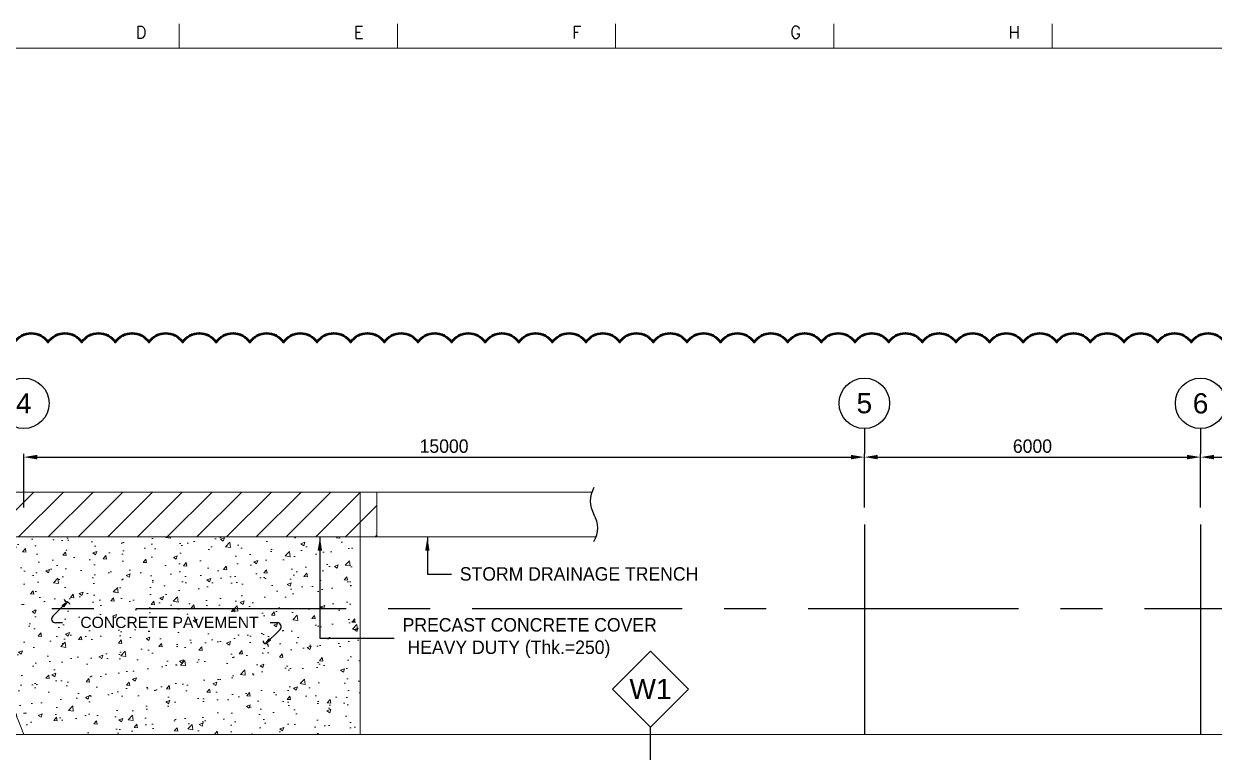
# Model space of a CAD drawing. Header units: millimetres. Extents: x -300 to 383236, y -195106 to -144646.
# Drawn here: x 13993 to 35236, y -158268 to -145269 of the extents above; entities that cross this region are included whole.
import ezdxf
from ezdxf.enums import TextEntityAlignment as Align

# ---------------------------------------------------------------- set-up
doc = ezdxf.new("R2010")
doc.units = ezdxf.units.MM
doc.header["$LTSCALE"] = 60
doc.linetypes.add('CENTER', pattern=[2, 1.25, -0.25, 0.25, -0.25])
doc.layers.get('Defpoints').update_dxf_attribs({"color": 140})
for name, color, linetype in [('1', 7, 'Continuous'), ('1CEN', 20, 'CENTER'), ('AA-XXXX-SYMB', 7, 'Continuous'), ('AA-XXXX-TEXT', 3, 'Continuous'), ('C_BLOCK', 7, 'Continuous'), ('C_CEN', 1, 'CENTER'), ('C_TEXT_01', 2, 'Continuous'), ('DIM', 7, 'Continuous'), ('DIM-SCALE', 7, 'Continuous'), ('INI', 11, 'Continuous')]:
    doc.layers.add(name, color=color, linetype=linetype)
for name, color, linetype, lineweight in [('C_REV', 4, 'Continuous', 50), ('EQUIPMENT', 253, 'Continuous', 0), ('TAN-TIT', 30, 'Continuous', 0), ('TEXT', 3, 'Continuous', 0)]:
    doc.layers.add(name, color=color, linetype=linetype, lineweight=lineweight)
doc.styles.add('ARCHILAB_ROMANS', font='romans.shx', dxfattribs={"bigfont": 'ghs.shx'})
doc.styles.add('Arial', font='arial.ttf')
doc.styles.add('COM', font='COMPLEX', dxfattribs={"height": 5})
doc.styles.add('돋움', font='')
doc.styles.get('돋움').set_extended_font_data('Dotum')
doc.dimstyles.new('일반도면_0060', dxfattribs={"dimtxt": 240, "dimasz": 240, "dimexe": 60, "dimexo": 300, "dimgap": 75, "dimtad": 1, "dimdec": 0, "dimzin": 0, "dimdsep": 46, "dimtxsty": '돋움', "dimcen": -300, "dimclrd": 7, "dimclre": 7, "dimclrt": 2, "dimadec": 8, "dimazin": 0, "dimtfac": 1, "dimtdec": 0, "dimtix": 1, "dimtmove": 2, "dimatfit": 3, "dimfxl": 1, "dimtolj": 1, "dimtzin": 0, "dimarcsym": 0})

# ---------------------------------------------------------------- blocks, each defined once
blk = doc.blocks.new('*D46')
at = {"layer": 'Defpoints', "color": 0, "transparency": 16777216}
for p in [(28993, -153002), (13993, -154202), (28993, -154202)]:
    blk.add_point(p, dxfattribs=at)
at = {"layer": 'DIM-SCALE', "color": 7, "lineweight": -2, "transparency": 16777216}
for p, q in [((13993, -153902), (13993, -152942)), ((28993, -153902), (28993, -152942)), ((14233, -153002), (28753, -153002))]:
    blk.add_line(p, q, dxfattribs=at)
at = {"layer": 'DIM-SCALE', "color": 7, "transparency": 16777216}
for points in [[(14233, -152962), (14233, -153042), (13993, -153002)], [(28753, -152962), (28753, -153042), (28993, -153002)]]:
    blk.add_solid(points, dxfattribs=at)
at = {"layer": 'DIM-SCALE', "color": 2, "transparency": 16777216, "insert": (21493, -152807), "char_height": 240, "attachment_point": 5, "style": '돋움'}
blk.add_mtext('\\A1;15000', dxfattribs=at)
blk = doc.blocks.new('*D47')
at = {"layer": 'Defpoints', "color": 0, "transparency": 16777216}
for p in [(34993, -153002), (28993, -154202), (34993, -154202)]:
    blk.add_point(p, dxfattribs=at)
at = {"layer": 'DIM-SCALE', "color": 7, "lineweight": -2, "transparency": 16777216}
for p, q in [((28993, -153902), (28993, -152942)), ((34993, -153902), (34993, -152942)), ((29233, -153002), (34753, -153002))]:
    blk.add_line(p, q, dxfattribs=at)
at = {"layer": 'DIM-SCALE', "color": 7, "transparency": 16777216}
for points in [[(29233, -152962), (29233, -153042), (28993, -153002)], [(34753, -152962), (34753, -153042), (34993, -153002)]]:
    blk.add_solid(points, dxfattribs=at)
at = {"layer": 'DIM-SCALE', "color": 2, "transparency": 16777216, "insert": (31993, -152807), "char_height": 240, "attachment_point": 5, "style": '돋움'}
blk.add_mtext('\\A1;6000', dxfattribs=at)
blk = doc.blocks.new('*D48')
at = {"layer": 'Defpoints', "color": 0, "transparency": 16777216}
for p in [(37993, -153002), (34993, -154202), (37993, -154202)]:
    blk.add_point(p, dxfattribs=at)
at = {"layer": 'DIM-SCALE', "color": 7, "lineweight": -2, "transparency": 16777216}
for p, q in [((34993, -153902), (34993, -152942)), ((37993, -153902), (37993, -152942)), ((35233, -153002), (37753, -153002))]:
    blk.add_line(p, q, dxfattribs=at)
at = {"layer": 'DIM-SCALE', "color": 7, "transparency": 16777216}
for points in [[(35233, -152962), (35233, -153042), (34993, -153002)], [(37753, -152962), (37753, -153042), (37993, -153002)]]:
    blk.add_solid(points, dxfattribs=at)
at = {"layer": 'DIM-SCALE', "color": 2, "transparency": 16777216, "insert": (36493, -152807), "char_height": 240, "attachment_point": 5, "style": '돋움'}
blk.add_mtext('\\A1;3000', dxfattribs=at)
blk = doc.blocks.new('A$C064809F0')
at = {"layer": 'AA-XXXX-TEXT'}
for p, q in [((475, 566), (1041, 1131)), ((1041, 1131), (1607, 566)), ((1041, 0), (475, 566)), ((1607, 566), (1041, 0))]:
    blk.add_line(p, q, dxfattribs=at)
at = {"layer": 'INI'}
blk.add_line((1041, 0), (475, 566), dxfattribs=at)
at = {"layer": 'AA-XXXX-TEXT', "style": 'ARCHILAB_ROMANS'}
blk.add_attdef('WALLTYPE', text='', height=300, dxfattribs=at).set_placement((1043, 560), align=Align.MIDDLE_CENTER)
blk = doc.blocks.new('S1')
at = {"layer": 'C_BLOCK', "color": 1, "linetype": 'Continuous'}
for p, q in [((1.58, 7.47), (-3.5, 2.39)), ((-0.15, 6.23), (1.58, 7.47)), ((0.1, 5.98), (-0.15, 6.23)), ((-0.04, 6.22), (1.28, 7.17)), ((-0.04, 6.22), (0.33, 5.84)), ((0.06, 6.21), (0.98, 6.87)), ((0.06, 6.21), (0.33, 5.95)), ((0.1, 5.98), (0.34, 5.74)), ((0.17, 6.21), (0.68, 6.57)), ((0.17, 6.21), (0.32, 6.06)), ((0.68, 6.57), (0.32, 6.06)), ((1.28, 7.17), (0.33, 5.84)), ((0.98, 6.87), (0.33, 5.95)), ((1.58, 7.47), (0.34, 5.74)), ((0, 0), (-2.51, 0))]:
    blk.add_line(p, q, dxfattribs=at)
for centre, radius, start, end in [((1.61, 8.49), 1.02, 181.7902, 268.2045), ((1.55, 6.45), 1.02, 1.7902, 88.2045), ((-2.51, 1.4), 1.4, 135, 270)]:
    blk.add_arc(centre, radius, start, end, dxfattribs=at)
blk = doc.blocks.new('BORDER')
at = {"layer": 'TAN-TIT'}
for p, q in [((56891, 164680), (56891, 166122)), ((69870, 164680), (69870, 166122)), ((82848, 164680), (82848, 166122)), ((95827, 164680), (95827, 166122)), ((108806, 164680), (108806, 166122)), ((232823, 164680), (4977, 164680))]:
    blk.add_line(p, q, dxfattribs=at)
at = {"layer": 'TAN-TIT', "style": 'COM'}
for s, p in [('D', (54295, 165257)), ('E', (67274, 165257)), ('F', (80253, 165257)), ('G', (93231, 165257)), ('H', (106210, 165257))]:
    blk.add_text(s, height=721, dxfattribs=at).set_placement(p)

msp = doc.modelspace()

# ---------------------------------------------------------------- hatches: boundary and pattern name
at = {"layer": 'EQUIPMENT'}
h = msp.add_hatch(dxfattribs=at)
h.set_pattern_fill('ANSI31', color=256, scale=3000, style=0)
h.set_pattern_definition([(45, (4e-09, 51761.5), (-265.16504, 265.16504), [])])
h.paths.add_polyline_path([(20293, -153625.7), (7793, -153625.7), (7793, -154425.7), (20293, -154425.7)])
h = msp.add_hatch(dxfattribs=at)
h.set_pattern_fill('AR-CONC', color=256, scale=100, style=0)
h.set_pattern_definition([(50, (72941.8, 3e-08), (717.2602, -62.7521), [75, -825]), (355, (72941.8, 3e-08), (-138.7513, 752.192), [60, -660]), (100.4514, (73001.6, -5.2), (578.5094, 689.4395), [63.7402, -701.142]), (46.1842, (72941.8, 200), (1067.241, -165.519), [112.5, -1237.5]), (96.6356, (73030.7, 186.2), (934.663, 974.118), [95.61, -1051.713]), (351.1842, (72941.8, 200), (934.662, 974.1186), [90, -990]), (21, (73041.8, 150), (596.907, -402.6189), [75, -825]), (326, (73041.8, 150), (243.3153, 725.15), [60, -660]), (71.4514, (73091.55, 116.45), (840.2226, 322.5305), [63.7402, -701.142]), (37.5, (72941.8, 3e-08), (12.15986, 332.89385), [0, -652, 0, -670, 0, -662.5]), (7.5, (72941.8, 3e-08), (263.0695, 394.4117), [0, -382, 0, -637, 0, -252.5]), (327.5, (72718.8, 3e-08), (533.82244, -22.55487), [0, -250, 0, -780, 0, -1035]), (317.5, (72618.8, 3e-08), (583.1862, 100.105), [0, -325, 0, -518, 0, -735])])
h.paths.add_polyline_path([(19993, -154425.7), (10946.5, -154425.7, -0.1823906), (13993, -157952.1), (19993, -157952.1)])
h.paths.add_polyline_path([(18311.2, -156329.8), (18373.1, -156243.2), (18385.5, -156255.5), (18397.8, -156267.9)], flags=16)
h.paths.add_polyline_path([(18326.1, -156315), (18373.5, -156248.5), (18392.4, -156267.4), (18326.5, -156314.6)], flags=0)
h.paths.add_polyline_path([(18341.3, -156299.6), (18374, -156254), (18387, -156267)], flags=0)
h.paths.add_polyline_path([(18356.3, -156284.7), (18374.4, -156259.3), (18381.7, -156266.6)], flags=0)
h.paths.add_polyline_path([(14702.4, -155672.2), (14690.1, -155659.9), (14677.7, -155647.5), (14764.3, -155585.6)], flags=16)
h.paths.add_polyline_path([(14749.5, -155600.4), (14702, -155666.9), (14683.1, -155648), (14749.1, -155600.9)], flags=0)
h.paths.add_polyline_path([(14734.2, -155615.8), (14701.6, -155661.4), (14688.5, -155648.4)], flags=0)
h.paths.add_polyline_path([(14719.2, -155630.7), (14701.1, -155656.1), (14693.9, -155648.8)], flags=0)
h.paths.add_polyline_path([(14950.4, -156106.6), (18236.3, -156106.6), (18236.3, -155796.1), (14950.4, -155796.1)], flags=24)

# ---------------------------------------------------------------- linework, layer by layer
at = {"layer": '1CEN', "color": 1, "ltscale": 50}
for p, q in [((28993, -154202.1), (28993, -183702.1)), ((34993, -154202.1), (34993, -186702.1)), ((3993, -155702.1), (56993, -155702.1))]:
    msp.add_line(p, q, dxfattribs=at)
at = {"layer": 'C_CEN', "linetype": 'Continuous'}
for centre, start, end in [((24569.2, -153785.7, -2300), 149.12583, 210.87417), ((23766.4, -154265.7, -2300), 329.12583, 30.87417)]:
    msp.add_arc(centre, 467.7, start, end, dxfattribs=at)
at = {"layer": 'C_REV'}
msp.add_lwpolyline([(13826.5, -150948.9, -0.5205671), (14426.5, -150948.9, -0.5205671), (15026.5, -150948.9, -0.5205671), (15626.5, -150948.9, -0.5205671), (16226.5, -150948.9, -0.5205671), (16826.5, -150948.9, -0.5205671), (17426.5, -150948.9, -0.5205671), (18026.5, -150948.9, -0.5205671), (18626.5, -150948.9, -0.5205671), (19226.5, -150948.9, -0.5205671), (19826.5, -150948.9, -0.5205671), (20426.5, -150948.9, -0.5205671), (21026.5, -150948.9, -0.5205671), (21626.5, -150948.9, -0.5205671), (22226.5, -150948.9, -0.5205671), (22826.5, -150948.9, -0.5205671), (23426.5, -150948.9, -0.5205671), (24026.5, -150948.9, -0.5205671), (24626.5, -150948.9, -0.5205671), (25226.5, -150948.9, -0.5205671), (25826.5, -150948.9, -0.5205671), (26426.5, -150948.9, -0.5205671), (27026.5, -150948.9, -0.5205671), (27626.5, -150948.9, -0.5205671), (28226.5, -150948.9, -0.5205671), (28826.5, -150948.9, -0.5205671), (29426.5, -150948.9, -0.5205671), (30026.5, -150948.9, -0.5205671), (30626.5, -150948.9, -0.5205671), (31226.5, -150948.9, -0.5205671), (31826.5, -150948.9, -0.5205671), (32426.5, -150948.9, -0.5205671), (33026.5, -150948.9, -0.5205671), (33626.5, -150948.9, -0.5205671), (34226.5, -150948.9, -0.5205671), (34826.5, -150948.9, -0.5205671), (35426.5, -150948.9, -0.5205671)], format="xyb", dxfattribs=at)
at = {"layer": 'DIM'}
for p, q in [((28993, -152492.1), (28993, -152942.1)), ((34993, -152492.1), (34993, -152942.1))]:
    msp.add_line(p, q, dxfattribs=at)
for centre in [(13993, -152042.1), (28993, -152042.1), (34993, -152042.1)]:
    msp.add_circle(centre, 450, dxfattribs=at)
at = {"layer": 'EQUIPMENT'}
for p, q in [((6257.6, -153625.7, -2300), (24129.7, -153625.7, -2300)), ((19993, -157952.1), (19993, -153625.7)), ((6333.7, -154425.7), (24205.8, -154425.7)), ((19993, -157952.1), (13993, -157952.1))]:
    msp.add_line(p, q, dxfattribs=at)
for points in [[(7793, -153625.7), (20293, -153625.7), (20293, -154425.7), (7793, -154425.7)], [(13343, -174452.1), (35743, -174452.1), (35743, -157952.1), (13343, -157952.1)]]:
    msp.add_lwpolyline(points, close=True, dxfattribs=at)
msp.add_arc((7796.9, -160225.7), 6600, 20.15012, 90, dxfattribs=at)

# ---------------------------------------------------------------- block references
at = {"layer": '1', "xscale": 0.3, "yscale": 0.3, "zscale": 0.3}
msp.add_blockref('BORDER', (-300, -195106.1), dxfattribs=at)
at = {"layer": 'AA-XXXX-SYMB'}
ref = msp.add_blockref('A$C064809F0', (23926.1, -156465.9), dxfattribs=dict(at, xscale=-1.2, yscale=1.2, zscale=1.2, rotation=180))
ref.add_attrib('WALLTYPE', 'W1', dxfattribs={"layer": 'AA-XXXX-TEXT', "height": 360, "style": 'Arial'}).set_placement((25177.5, -157139.3), align=Align.MIDDLE_CENTER)
at = {"layer": 'C_BLOCK', "color": 7, "linetype": 'Continuous', "lineweight": 0, "xscale": 50, "yscale": 50, "zscale": 50}
msp.add_blockref('S1', (14685.3, -155959.1), dxfattribs=at)
at = {"layer": 'C_BLOCK', "color": 7, "linetype": 'Continuous', "lineweight": 0, "xscale": 50, "yscale": 50, "zscale": 50, "rotation": 180}
msp.add_blockref('S1', (18390.2, -155956.3), dxfattribs=at)

# ---------------------------------------------------------------- texts
at = {"layer": 'C_TEXT_01', "style": 'Arial'}
msp.add_text('CONCRETE PAVEMENT', height=200, dxfattribs=at).set_placement((15002.1, -156051.4))
at = {"layer": 'DIM-SCALE', "color": 2, "char_height": 240, "attachment_point": 4, "style": '돋움'}
for s, insert in [('\\A1;STORM DRAINAGE TRENCH', (21774.2, -155088.2)), ('\\A1;PRECAST CONCRETE COVER\\P HEAVY DUTY (Thk.=250)', (20753.4, -156231.4))]:
    msp.add_mtext(s, dxfattribs=dict(at, insert=insert))
at = {"layer": 'TEXT', "color": 3, "linetype": 'Continuous', "style": 'Arial'}
for s, p in [('4', (13993, -152042.1)), ('5', (28993, -152042.1)), ('6', (34993, -152042.1))]:
    msp.add_text(s, height=360, dxfattribs=at).set_placement(p, align=Align.MIDDLE)

# ---------------------------------------------------------------- dimensions: what is measured, and where the dimension line sits
at = {"layer": 'DIM-SCALE'}
for base, p1, p2, picture, middle in [((28993, -153002.1), (13993, -154202.1), (28993, -154202.1), '*D46', (21493, -152807)), ((34993, -153002.1), (28993, -154202.1), (34993, -154202.1), '*D47', (31993, -152807)), ((37993, -153002.1), (34993, -154202.1), (37993, -154202.1), '*D48', (36493, -152807))]:
    dim = msp.add_linear_dim(base=base, p1=p1, p2=p2, dimstyle='일반도면_0060', dxfattribs=at)
    dim.commit()
    dim.dimension.update_dxf_attribs({"geometry": picture, "text_midpoint": middle})

# ---------------------------------------------------------------- leaders
at = {"layer": 'AA-XXXX-SYMB', "color": 3}
msp.add_leader([(25175.1, -158637.1), (25175.1, -157823.5)], dimstyle='일반도면_0060', override={"dimexo": 0, "dimldrblk": 'Dot'}, dxfattribs=at)
at = {"layer": 'DIM-SCALE'}
for points in [[(19276.6, -154434.1), (19276.6, -156231.4), (20603.4, -156231.4)], [(21195, -154434.1), (21195, -155088.2), (21624.2, -155088.2)]]:
    msp.add_leader(points, dimstyle='일반도면_0060', dxfattribs=at)

doc.saveas('drawing.dxf')
